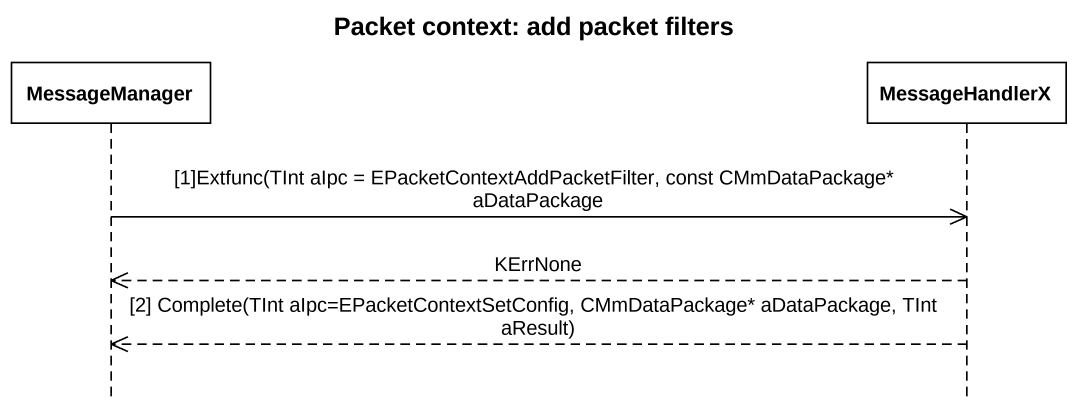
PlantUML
@startuml
title Packet context: add packet filters
hide footbox
participant MessageManager
participant MessageHandlerX

MessageManager ->> MessageHandlerX : [1]Extfunc(TInt aIpc = EPacketContextAddPacketFilter, const CMmDataPackage* aDataPackage
MessageHandlerX -->> MessageManager : KErrNone
MessageHandlerX -->> MessageManager : [2] Complete(TInt aIpc=EPacketContextSetConfig, CMmDataPackage* aDataPackage, TInt aResult)
@enduml
